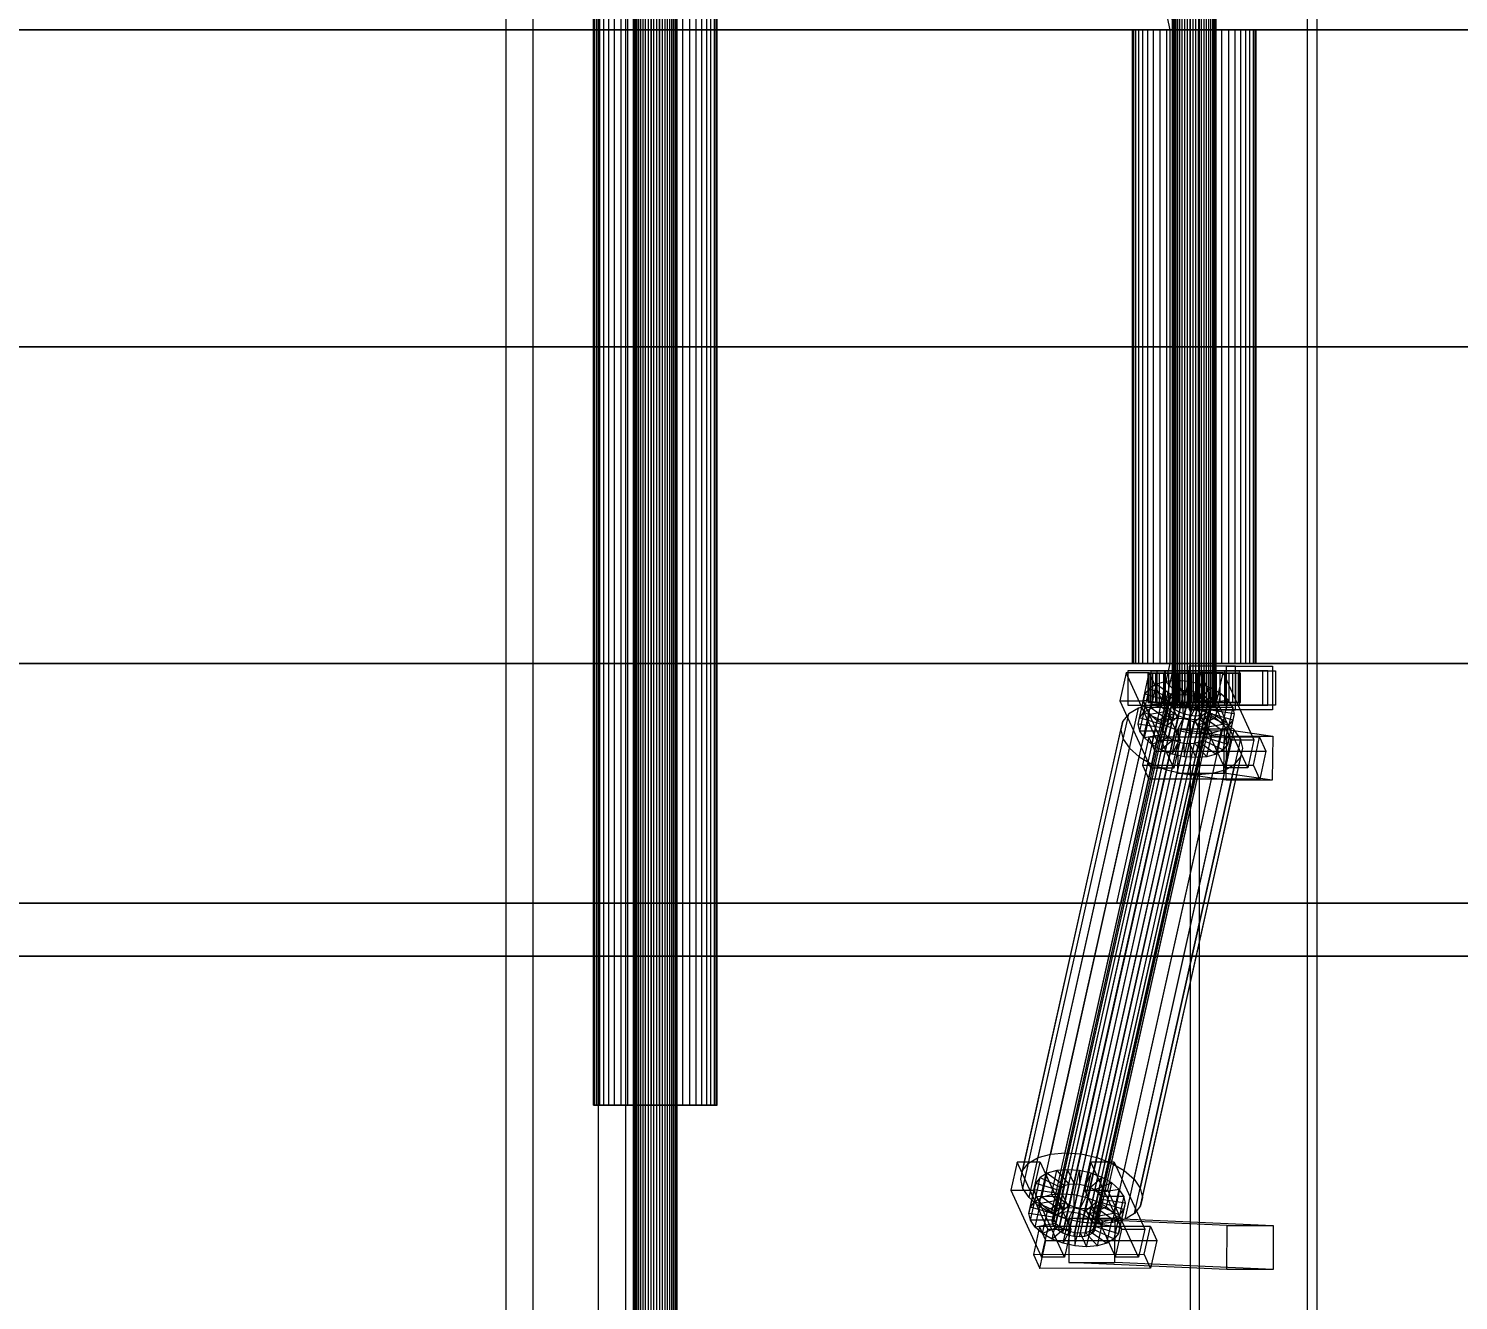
# Model space of a CAD drawing. Header units: millimetres. Extents: x -191664 to 191490, y -197311 to 10263.
# Drawn here: x 7900 to 8487, y -18391 to -17870 of the extents above; entities that cross this region are included whole.
import ezdxf

# ---------------------------------------------------------------- set-up
doc = ezdxf.new("R2010")
doc.units = ezdxf.units.MM
doc.layers.add('COTAS_INSTALACION_P', color=30, linetype='Continuous', lineweight=0)
doc.layers.add('superior_C01', color=7, linetype='Continuous', lineweight=0)
doc.dimstyles.new('PLANTA_100', dxfattribs={"dimtxt": 250, "dimasz": 150, "dimexe": 150, "dimexo": 80, "dimgap": 100, "dimtad": 1, "dimtih": 1, "dimtoh": 1, "dimdec": 1, "dimdsep": 46, "dimcen": 0.09, "dimclrd": 1, "dimclre": 1, "dimclrt": 1, "dimadec": 0, "dimazin": 0, "dimtfac": 1, "dimtdec": 4, "dimtofl": 0, "dimtmove": 0, "dimatfit": 3, "dimfxl": 1, "dimtolj": 1, "dimtzin": 0, "dimarcsym": 0})

# ---------------------------------------------------------------- blocks, each defined once
blk = doc.blocks.new('*D5')
at = {"layer": 'COTAS_INSTALACION_P', "color": 1, "lineweight": -2, "transparency": 16777216}
for p, q in [((-1000, -18080), (-1000, -25850)), ((60117.12, -18080), (60117.12, -25850)), ((-850, -25700), (59967.12, -25700))]:
    blk.add_line(p, q, dxfattribs=at)
at = {"layer": 'COTAS_INSTALACION_P', "color": 1, "transparency": 16777216}
for points in [[(-850, -25675), (-850, -25725), (-1000, -25700)], [(59967.12, -25675), (59967.12, -25725), (60117.12, -25700)]]:
    blk.add_solid(points, dxfattribs=at)
at = {"layer": 'Defpoints', "color": 0, "transparency": 16777216}
for p in [(-1000, -18000), (60117.12, -18000), (60117.12, -25700)]:
    blk.add_point(p, dxfattribs=at)

msp = doc.modelspace()

# ---------------------------------------------------------------- linework, layer by layer
at = {"layer": 'superior_C01', "color": 139, "true_color": 0x354b57}
for p, q in [((8095.96, -17550), (8095.96, -18450)), ((8107.17, -18450), (8107.17, -17550)), ((8133.86, -18450), (8133.86, -17550)), ((8145.06, -17550), (8145.06, -18450)), ((8376.56, -17575), (8376.56, -18425)), ((8380.41, -18425), (8380.41, -17575)), ((8424.69, -18425), (8424.69, -17575)), ((8428.53, -17575), (8428.53, -18425)), ((8360.56, -18133), (8351.08, -18133)), ((8351.08, -18133), (8351.08, -18147)), ((8366.45, -18133), (8351.08, -18133)), ((8360.56, -18147), (8360.56, -18133)), ((8360.56, -18133), (8375.93, -18133)), ((8408.44, -18133), (8362.97, -18133)), ((8362.97, -18133), (8362.97, -18147)), ((8366.17, -18133), (8362.97, -18133)), ((8366.17, -18147), (8366.17, -18133)), ((8366.17, -18133), (8411.64, -18133)), ((8366.45, -18147), (8366.45, -18133)), ((8366.45, -18133), (8375.93, -18133)), ((8375.93, -18133), (8375.93, -18147)), ((8395.18, -18131), (8376.23, -18131)), ((8376.23, -18131), (8376.23, -18149)), ((8391.47, -18131), (8376.23, -18131)), ((8390.87, -18133), (8381.4, -18133)), ((8381.4, -18133), (8381.4, -18147)), ((8396.77, -18133), (8381.4, -18133)), ((8390.87, -18147), (8390.87, -18133)), ((8390.87, -18133), (8406.24, -18133)), ((8391.47, -18149), (8391.47, -18131)), ((8391.47, -18131), (8410.42, -18131)), ((8395.18, -18149), (8395.18, -18131)), ((8395.18, -18131), (8410.42, -18131)), ((8396.77, -18147), (8396.77, -18133)), ((8396.77, -18133), (8406.24, -18133)), ((8406.24, -18133), (8406.24, -18147)), ((8408.44, -18147), (8408.44, -18133)), ((8408.44, -18133), (8411.64, -18133)), ((8410.42, -18131), (8410.42, -18149)), ((8411.64, -18133), (8411.64, -18147)), ((8350.35, -18133.86), (8347.79, -18145.33)), ((8359.82, -18133.85), (8350.35, -18133.86)), ((8362.97, -18161.39), (8350.35, -18133.86)), ((8357.26, -18145.32), (8359.82, -18133.85)), ((8359.82, -18133.85), (8372.44, -18161.38)), ((8380.66, -18133.82), (8378.11, -18145.29)), ((8390.14, -18133.81), (8380.66, -18133.82)), ((8393.28, -18161.35), (8380.66, -18133.82)), ((8387.58, -18145.28), (8390.14, -18133.81)), ((8390.14, -18133.81), (8402.76, -18161.34)), ((8347.79, -18145.33), (8357.26, -18145.32)), ((8347.79, -18145.33), (8360.41, -18172.86)), ((8351.08, -18147), (8360.56, -18147)), ((8351.08, -18147), (8366.45, -18147)), ((8369.88, -18172.85), (8357.26, -18145.32)), ((8375.93, -18147), (8360.56, -18147)), ((8362.97, -18147), (8408.44, -18147)), ((8362.97, -18147), (8366.17, -18147)), ((8411.64, -18147), (8366.17, -18147)), ((8375.93, -18147), (8366.45, -18147)), ((8376.23, -18149), (8395.18, -18149)), ((8391.47, -18149), (8376.23, -18149)), ((8378.11, -18145.29), (8387.58, -18145.28)), ((8378.11, -18145.29), (8390.73, -18172.82)), ((8381.4, -18147), (8390.87, -18147)), ((8381.4, -18147), (8396.77, -18147)), ((8400.2, -18172.81), (8387.58, -18145.28)), ((8406.24, -18147), (8390.87, -18147)), ((8410.42, -18149), (8391.47, -18149)), ((8410.42, -18149), (8395.18, -18149)), ((8406.24, -18147), (8396.77, -18147)), ((8411.64, -18147), (8408.44, -18147)), ((8359.6, -18160.25), (8357.04, -18171.72)), ((8405.07, -18160.19), (8359.6, -18160.25)), ((8362.23, -18165.98), (8359.6, -18160.25)), ((8360.41, -18172.86), (8362.97, -18161.39)), ((8362.97, -18161.39), (8372.44, -18161.38)), ((8372.44, -18161.38), (8369.88, -18172.85)), ((8371.72, -18156.96), (8371.45, -18174.94)), ((8390.66, -18156.96), (8371.72, -18156.96)), ((8391.6, -18159.83), (8371.72, -18156.96)), ((8390.4, -18174.94), (8390.66, -18156.96)), ((8390.66, -18156.96), (8410.55, -18159.83)), ((8390.73, -18172.82), (8393.28, -18161.35)), ((8391.33, -18177.81), (8391.6, -18159.83)), ((8391.6, -18159.83), (8410.55, -18159.83)), ((8393.28, -18161.35), (8402.76, -18161.34)), ((8402.76, -18161.34), (8400.2, -18172.81)), ((8402.52, -18171.66), (8405.07, -18160.19)), ((8405.07, -18160.19), (8407.7, -18165.93)), ((8410.55, -18159.83), (8410.28, -18177.81)), ((8359.67, -18177.45), (8362.23, -18165.98)), ((8362.23, -18165.98), (8407.7, -18165.93)), ((8407.7, -18165.93), (8405.14, -18177.39)), ((8357.04, -18171.72), (8402.52, -18171.66)), ((8357.04, -18171.72), (8359.67, -18177.45)), ((8369.88, -18172.85), (8360.41, -18172.86)), ((8400.2, -18172.81), (8390.73, -18172.82)), ((8405.14, -18177.39), (8402.52, -18171.66)), ((8405.14, -18177.39), (8359.67, -18177.45)), ((8371.45, -18174.94), (8390.4, -18174.94)), ((8391.33, -18177.81), (8371.45, -18174.94)), ((8410.28, -18177.81), (8390.4, -18174.94)), ((8410.28, -18177.81), (8391.33, -18177.81)), ((8305.58, -18334.55), (8303.02, -18346.02)), ((8315.06, -18334.54), (8305.58, -18334.55)), ((8318.2, -18362.08), (8305.58, -18334.55)), ((8312.5, -18346.01), (8315.06, -18334.54)), ((8315.06, -18334.54), (8327.68, -18362.07)), ((8335.9, -18334.51), (8333.34, -18345.98)), ((8345.37, -18334.5), (8335.9, -18334.51)), ((8348.52, -18362.04), (8335.9, -18334.51)), ((8342.81, -18345.97), (8345.37, -18334.5)), ((8345.37, -18334.5), (8357.99, -18362.03)), ((8303.02, -18346.02), (8312.5, -18346.01)), ((8303.02, -18346.02), (8315.64, -18373.55)), ((8325.12, -18373.54), (8312.5, -18346.01)), ((8333.34, -18345.98), (8342.81, -18345.97)), ((8333.34, -18345.98), (8345.96, -18373.51)), ((8355.43, -18373.5), (8342.81, -18345.97)), ((8314.83, -18360.94), (8312.28, -18372.41)), ((8360.31, -18360.88), (8314.83, -18360.94)), ((8317.46, -18366.68), (8314.83, -18360.94)), ((8326.86, -18357.65), (8326.78, -18375.64)), ((8345.81, -18357.65), (8326.86, -18357.65)), ((8391.73, -18360.51), (8326.86, -18357.65)), ((8345.72, -18375.64), (8345.81, -18357.65)), ((8345.81, -18357.65), (8410.68, -18360.51)), ((8357.75, -18372.35), (8360.31, -18360.88)), ((8360.31, -18360.88), (8362.94, -18366.62)), ((8391.65, -18378.51), (8391.73, -18360.51)), ((8391.73, -18360.51), (8410.68, -18360.51)), ((8410.68, -18360.51), (8410.6, -18378.51)), ((8314.91, -18378.14), (8317.46, -18366.68)), ((8315.64, -18373.55), (8318.2, -18362.08)), ((8317.46, -18366.68), (8362.94, -18366.62)), ((8318.2, -18362.08), (8327.68, -18362.07)), ((8327.68, -18362.07), (8325.12, -18373.54)), ((8345.96, -18373.51), (8348.52, -18362.04)), ((8348.52, -18362.04), (8357.99, -18362.03)), ((8357.99, -18362.03), (8355.43, -18373.5)), ((8362.94, -18366.62), (8360.38, -18378.09)), ((8312.28, -18372.41), (8357.75, -18372.35)), ((8312.28, -18372.41), (8314.91, -18378.14)), ((8325.12, -18373.54), (8315.64, -18373.55)), ((8355.43, -18373.5), (8345.96, -18373.51)), ((8360.38, -18378.09), (8357.75, -18372.35)), ((8360.38, -18378.09), (8314.91, -18378.14)), ((8326.78, -18375.64), (8345.72, -18375.64)), ((8391.65, -18378.51), (8326.78, -18375.64)), ((8410.6, -18378.51), (8345.72, -18375.64)), ((8410.6, -18378.51), (8391.65, -18378.51))]:
    msp.add_line(p, q, dxfattribs=at)
at = {"layer": 'superior_C01', "color": 9, "true_color": 0xbac6cb}
for p, q in [((8148.27, -18440), (8148.27, -17560)), ((8148.43, -18440), (8148.43, -17560)), ((8148.73, -18440), (8148.73, -17560)), ((8149.19, -18440), (8149.19, -17560)), ((8149.76, -18440), (8149.76, -17560)), ((8150.5, -18440), (8150.5, -17560)), ((8151.31, -18440), (8151.31, -17560)), ((8152.26, -18440), (8152.26, -17560)), ((8153.26, -18440), (8153.26, -17560)), ((8154.37, -18440), (8154.37, -17560)), ((8155.49, -18440), (8155.49, -17560)), ((8156.68, -18440), (8156.68, -17560)), ((8157.83, -18440), (8157.83, -17560)), ((8159.02, -18440), (8159.02, -17560)), ((8160.14, -18440), (8160.14, -17560)), ((8161.25, -18440), (8161.25, -17560)), ((8162.24, -18440), (8162.24, -17560)), ((8163.2, -18440), (8163.2, -17560)), ((8164.01, -18440), (8164.01, -17560)), ((8164.74, -18440), (8164.74, -17560)), ((8165.32, -18440), (8165.32, -17560)), ((8165.78, -17560), (8165.78, -18440)), ((8166.08, -18440), (8166.08, -17560)), ((8166.24, -18440), (8166.24, -17560)), ((8369.36, -18148), (8369.36, -17852)), ((8369.52, -18148), (8369.52, -17852)), ((8369.82, -18148), (8369.82, -17852)), ((8370.28, -18148), (8370.28, -17852)), ((8370.85, -18148), (8370.85, -17852)), ((8371.58, -18148), (8371.58, -17852)), ((8372.4, -18148), (8372.4, -17852)), ((8373.35, -18148), (8373.35, -17852)), ((8374.35, -18148), (8374.35, -17852)), ((8375.46, -18148), (8375.46, -17852)), ((8376.57, -18148), (8376.57, -17852)), ((8377.77, -18148), (8377.77, -17852)), ((8378.92, -18148), (8378.92, -17852)), ((8380.11, -18148), (8380.11, -17852)), ((8381.22, -18148), (8381.22, -17852)), ((8382.33, -18148), (8382.33, -17852)), ((8383.33, -18148), (8383.33, -17852)), ((8384.29, -18148), (8384.29, -17852)), ((8385.1, -18148), (8385.1, -17852)), ((8385.83, -18148), (8385.83, -17852)), ((8386.41, -18148), (8386.41, -17852)), ((8386.87, -17852), (8386.87, -18148)), ((8387.17, -18148), (8387.17, -17852)), ((8387.32, -18148), (8387.32, -17852)), ((8319.93, -18358.68), (8367.62, -18144.88)), ((8320.22, -18357.43), (8367.91, -18143.64)), ((8321.08, -18356.36), (8368.77, -18142.56)), ((8322.47, -18355.54), (8370.16, -18141.74)), ((8324.29, -18355.02), (8371.98, -18141.22)), ((8326.42, -18354.84), (8374.11, -18141.04)), ((8328.7, -18355.02), (8376.39, -18141.22)), ((8331, -18355.53), (8378.69, -18141.73)), ((8333.14, -18356.35), (8380.83, -18142.55)), ((8334.98, -18357.42), (8382.67, -18143.62)), ((8336.41, -18358.66), (8384.1, -18144.86)), ((8367.91, -18143.64), (8367.62, -18144.88)), ((8367.62, -18144.88), (8367.95, -18146.22)), ((8368.77, -18142.56), (8367.91, -18143.64)), ((8370.16, -18141.74), (8368.77, -18142.56)), ((8371.98, -18141.22), (8370.16, -18141.74)), ((8374.11, -18141.04), (8371.98, -18141.22)), ((8376.39, -18141.22), (8374.11, -18141.04)), ((8378.69, -18141.73), (8376.39, -18141.22)), ((8380.83, -18142.55), (8378.69, -18141.73)), ((8382.67, -18143.62), (8380.83, -18142.55)), ((8384.1, -18144.86), (8382.67, -18143.62)), ((8385, -18146.2), (8384.1, -18144.86)), ((8320.26, -18360.02), (8367.95, -18146.22)), ((8321.16, -18361.35), (8368.85, -18147.55)), ((8322.58, -18362.6), (8370.27, -18148.8)), ((8324.43, -18363.66), (8372.12, -18149.86)), ((8326.57, -18364.48), (8374.26, -18150.68)), ((8335.1, -18364.47), (8382.78, -18150.67)), ((8336.49, -18363.65), (8384.17, -18149.85)), ((8385, -18146.2), (8337.31, -18360)), ((8337.35, -18362.58), (8385.04, -18148.78)), ((8337.63, -18361.33), (8385.32, -18147.53)), ((8367.95, -18146.22), (8368.85, -18147.55)), ((8368.85, -18147.55), (8370.27, -18148.8)), ((8369.82, -18148), (8369.36, -18148)), ((8369.36, -18148), (8369.52, -18148)), ((8369.52, -18148), (8370.28, -18148)), ((8370.85, -18148), (8369.82, -18148)), ((8370.27, -18148.8), (8372.12, -18149.86)), ((8370.28, -18148), (8371.58, -18148)), ((8372.4, -18148), (8370.85, -18148)), ((8371.58, -18148), (8373.35, -18148)), ((8372.12, -18149.86), (8374.26, -18150.68)), ((8374.35, -18148), (8372.4, -18148)), ((8373.35, -18148), (8375.46, -18148)), ((8374.26, -18150.68), (8376.55, -18151.2)), ((8376.57, -18148), (8374.35, -18148)), ((8375.46, -18148), (8377.77, -18148)), ((8378.92, -18148), (8376.57, -18148)), ((8377.77, -18148), (8380.11, -18148)), ((8381.22, -18148), (8378.92, -18148)), ((8380.11, -18148), (8382.33, -18148)), ((8380.96, -18151.19), (8382.78, -18150.67)), ((8383.33, -18148), (8381.22, -18148)), ((8382.33, -18148), (8384.29, -18148)), ((8382.78, -18150.67), (8384.17, -18149.85)), ((8385.1, -18148), (8383.33, -18148)), ((8384.17, -18149.85), (8385.04, -18148.78)), ((8384.29, -18148), (8385.83, -18148)), ((8385.32, -18147.53), (8385, -18146.2)), ((8385.04, -18148.78), (8385.32, -18147.53)), ((8386.41, -18148), (8385.1, -18148)), ((8385.83, -18148), (8386.87, -18148)), ((8387.17, -18148), (8386.41, -18148)), ((8386.87, -18148), (8387.32, -18148)), ((8387.32, -18148), (8387.17, -18148)), ((8328.86, -18364.99), (8376.55, -18151.2)), ((8331.15, -18365.17), (8378.84, -18151.37)), ((8333.28, -18364.99), (8380.96, -18151.19)), ((8376.55, -18151.2), (8378.84, -18151.37)), ((8378.84, -18151.37), (8380.96, -18151.19)), ((8321.08, -18356.36), (8322.47, -18355.54)), ((8322.47, -18355.54), (8324.29, -18355.02)), ((8324.29, -18355.02), (8326.42, -18354.84)), ((8326.42, -18354.84), (8328.7, -18355.02)), ((8328.7, -18355.02), (8331, -18355.53)), ((8331, -18355.53), (8333.14, -18356.35)), ((8319.93, -18358.68), (8320.22, -18357.43)), ((8320.26, -18360.02), (8319.93, -18358.68)), ((8320.22, -18357.43), (8321.08, -18356.36)), ((8321.16, -18361.35), (8320.26, -18360.02)), ((8322.58, -18362.6), (8321.16, -18361.35)), ((8333.14, -18356.35), (8334.98, -18357.42)), ((8334.98, -18357.42), (8336.41, -18358.66)), ((8336.41, -18358.66), (8337.31, -18360)), ((8337.31, -18360), (8337.63, -18361.33)), ((8337.63, -18361.33), (8337.35, -18362.58)), ((8324.43, -18363.66), (8322.58, -18362.6)), ((8326.57, -18364.48), (8324.43, -18363.66)), ((8328.86, -18364.99), (8326.57, -18364.48)), ((8331.15, -18365.17), (8328.86, -18364.99)), ((8333.28, -18364.99), (8331.15, -18365.17)), ((8335.1, -18364.47), (8333.28, -18364.99)), ((8336.49, -18363.65), (8335.1, -18364.47)), ((8337.35, -18362.58), (8336.49, -18363.65))]:
    msp.add_line(p, q, dxfattribs=at)
at = {"layer": 'superior_C01', "color": 252, "true_color": 0x83939a}
for p, q in [((8131.91, -18311.15), (8131.91, -17688.85)), ((8132.35, -18311.15), (8132.35, -17688.85)), ((8133.19, -18311.15), (8133.19, -17688.85)), ((8134.49, -18311.15), (8134.49, -17688.85)), ((8136.12, -18311.15), (8136.12, -17688.85)), ((8138.18, -18311.15), (8138.18, -17688.85)), ((8140.48, -18311.15), (8140.48, -17688.85)), ((8143.17, -18311.15), (8143.17, -17688.85)), ((8145.99, -18311.15), (8145.99, -17688.85)), ((8149.12, -18311.15), (8149.12, -17688.85)), ((8152.27, -18311.15), (8152.27, -17688.85)), ((8155.63, -18311.15), (8155.63, -17688.85)), ((8158.88, -18311.15), (8158.88, -17688.85)), ((8162.24, -18311.15), (8162.24, -17688.85)), ((8165.39, -18311.15), (8165.39, -17688.85)), ((8168.52, -18311.15), (8168.52, -17688.85)), ((8171.34, -18311.15), (8171.34, -17688.85)), ((8174.03, -18311.15), (8174.03, -17688.85)), ((8176.33, -18311.15), (8176.33, -17688.85)), ((8178.39, -18311.15), (8178.39, -17688.85)), ((8180.02, -18311.15), (8180.02, -17688.85)), ((8181.32, -17688.85), (8181.32, -18311.15)), ((8182.16, -18311.15), (8182.16, -17688.85)), ((8182.6, -18311.15), (8182.6, -17688.85)), ((8353.44, -17870), (8352.99, -17870)), ((8352.99, -17870), (8354.28, -17870)), ((8352.99, -18130), (8352.99, -17870)), ((8355.58, -17870), (8353.44, -17870)), ((8353.44, -18130), (8353.44, -17870)), ((8354.28, -17870), (8357.2, -17870)), ((8354.28, -18130), (8354.28, -17870)), ((8359.27, -17870), (8355.58, -17870)), ((8355.58, -18130), (8355.58, -17870)), ((8357.2, -17870), (8361.57, -17870)), ((8357.2, -18130), (8357.2, -17870)), ((8364.26, -17870), (8359.27, -17870)), ((8359.27, -18130), (8359.27, -17870)), ((8361.57, -17870), (8367.08, -17870)), ((8361.57, -18130), (8361.57, -17870)), ((8370.21, -17870), (8364.26, -17870)), ((8364.26, -18130), (8364.26, -17870)), ((8367.08, -17870), (8373.35, -17870)), ((8367.08, -18130), (8367.08, -17870)), ((8376.71, -17870), (8370.21, -17870)), ((8370.21, -18130), (8370.21, -17870)), ((8373.35, -17870), (8379.97, -17870)), ((8373.35, -18130), (8373.35, -17870)), ((8383.33, -17870), (8376.71, -17870)), ((8376.71, -18130), (8376.71, -17870)), ((8379.97, -17870), (8386.47, -17870)), ((8379.97, -18130), (8379.97, -17870)), ((8389.61, -17870), (8383.33, -17870)), ((8383.33, -18130), (8383.33, -17870)), ((8386.47, -17870), (8392.43, -17870)), ((8386.47, -18130), (8386.47, -17870)), ((8395.11, -17870), (8389.61, -17870)), ((8389.61, -18130), (8389.61, -17870)), ((8392.43, -17870), (8397.42, -17870)), ((8392.43, -18130), (8392.43, -17870)), ((8399.48, -17870), (8395.11, -17870)), ((8395.11, -18130), (8395.11, -17870)), ((8397.42, -17870), (8401.11, -17870)), ((8397.42, -18130), (8397.42, -17870)), ((8402.4, -17870), (8399.48, -17870)), ((8399.48, -18130), (8399.48, -17870)), ((8401.11, -17870), (8403.25, -17870)), ((8401.11, -18130), (8401.11, -17870)), ((8403.69, -17870), (8402.4, -17870)), ((8402.4, -17870), (8402.4, -18130)), ((8403.25, -17870), (8403.69, -17870)), ((8403.25, -18130), (8403.25, -17870)), ((8403.69, -18130), (8403.69, -17870)), ((8354.28, -18130), (8352.99, -18130)), ((8352.99, -18130), (8353.44, -18130)), ((8353.44, -18130), (8355.58, -18130)), ((8357.2, -18130), (8354.28, -18130)), ((8355.58, -18130), (8359.27, -18130)), ((8361.57, -18130), (8357.2, -18130)), ((8359.27, -18130), (8364.26, -18130)), ((8367.08, -18130), (8361.57, -18130)), ((8364.26, -18130), (8370.21, -18130)), ((8373.35, -18130), (8367.08, -18130)), ((8370.21, -18130), (8376.71, -18130)), ((8379.97, -18130), (8373.35, -18130)), ((8376.71, -18130), (8383.33, -18130)), ((8386.47, -18130), (8379.97, -18130)), ((8383.33, -18130), (8389.61, -18130)), ((8392.43, -18130), (8386.47, -18130)), ((8389.61, -18130), (8395.11, -18130)), ((8397.42, -18130), (8392.43, -18130)), ((8395.11, -18130), (8399.48, -18130)), ((8401.11, -18130), (8397.42, -18130)), ((8399.48, -18130), (8402.4, -18130)), ((8403.25, -18130), (8401.11, -18130)), ((8402.4, -18130), (8403.69, -18130)), ((8403.69, -18130), (8403.25, -18130)), ((8310.33, -18334.98), (8351.45, -18150.67)), ((8314.26, -18332.66), (8355.37, -18148.35)), ((8319.39, -18331.2), (8360.5, -18146.89)), ((8325.39, -18330.69), (8366.51, -18146.38)), ((8331.85, -18331.18), (8372.96, -18146.87)), ((8338.32, -18332.63), (8379.43, -18148.32)), ((8344.36, -18334.94), (8385.48, -18150.63)), ((8351.45, -18150.67), (8349.01, -18153.69)), ((8355.37, -18148.35), (8351.45, -18150.67)), ((8360.5, -18146.89), (8355.37, -18148.35)), ((8366.51, -18146.38), (8360.5, -18146.89)), ((8372.96, -18146.87), (8366.51, -18146.38)), ((8379.43, -18148.32), (8372.96, -18146.87)), ((8385.48, -18150.63), (8379.43, -18148.32)), ((8390.68, -18153.64), (8385.48, -18150.63)), ((8307.89, -18338), (8349.01, -18153.69)), ((8349.01, -18153.69), (8348.21, -18157.21)), ((8349.57, -18337.95), (8390.68, -18153.64)), ((8394.7, -18157.15), (8390.68, -18153.64)), ((8307.1, -18341.52), (8348.21, -18157.21)), ((8308.01, -18345.29), (8349.12, -18160.98)), ((8348.21, -18157.21), (8349.12, -18160.98)), ((8349.12, -18160.98), (8351.67, -18164.75)), ((8353.59, -18341.46), (8394.7, -18157.15)), ((8397.25, -18160.92), (8356.13, -18345.23)), ((8397.25, -18160.92), (8394.7, -18157.15)), ((8398.15, -18164.69), (8397.25, -18160.92)), ((8310.56, -18349.06), (8351.67, -18164.75)), ((8314.57, -18352.57), (8355.68, -18168.26)), ((8351.67, -18164.75), (8355.68, -18168.26)), ((8355.68, -18168.26), (8360.89, -18171.28)), ((8356.25, -18352.52), (8397.36, -18168.21)), ((8357.04, -18349), (8398.15, -18164.69)), ((8394.92, -18171.23), (8397.36, -18168.21)), ((8397.36, -18168.21), (8398.15, -18164.69)), ((8319.78, -18355.58), (8360.89, -18171.28)), ((8325.82, -18357.89), (8366.94, -18173.58)), ((8349.89, -18357.86), (8391, -18173.55)), ((8353.81, -18355.54), (8394.92, -18171.23)), ((8360.89, -18171.28), (8366.94, -18173.58)), ((8366.94, -18173.58), (8373.41, -18175.03)), ((8385.86, -18175.02), (8391, -18173.55)), ((8391, -18173.55), (8394.92, -18171.23)), ((8332.29, -18359.34), (8373.41, -18175.03)), ((8338.75, -18359.83), (8379.86, -18175.52)), ((8344.75, -18359.33), (8385.86, -18175.02)), ((8373.41, -18175.03), (8379.86, -18175.52)), ((8379.86, -18175.52), (8385.86, -18175.02)), ((8133.19, -18311.15), (8131.91, -18311.15)), ((8131.91, -18311.15), (8132.35, -18311.15)), ((8132.35, -18311.15), (8134.49, -18311.15)), ((8136.12, -18311.15), (8133.19, -18311.15)), ((8134.49, -18311.15), (8138.18, -18311.15)), ((8140.48, -18311.15), (8136.12, -18311.15)), ((8138.18, -18311.15), (8143.17, -18311.15)), ((8145.99, -18311.15), (8140.48, -18311.15)), ((8143.17, -18311.15), (8149.12, -18311.15)), ((8152.27, -18311.15), (8145.99, -18311.15)), ((8149.12, -18311.15), (8155.63, -18311.15)), ((8158.88, -18311.15), (8152.27, -18311.15)), ((8155.63, -18311.15), (8162.24, -18311.15)), ((8165.39, -18311.15), (8158.88, -18311.15)), ((8162.24, -18311.15), (8168.52, -18311.15)), ((8171.34, -18311.15), (8165.39, -18311.15)), ((8168.52, -18311.15), (8174.03, -18311.15)), ((8176.33, -18311.15), (8171.34, -18311.15)), ((8174.03, -18311.15), (8178.39, -18311.15)), ((8180.02, -18311.15), (8176.33, -18311.15)), ((8178.39, -18311.15), (8181.32, -18311.15)), ((8182.16, -18311.15), (8180.02, -18311.15)), ((8181.32, -18311.15), (8182.6, -18311.15)), ((8182.6, -18311.15), (8182.16, -18311.15)), ((8314.26, -18332.66), (8319.39, -18331.2)), ((8319.39, -18331.2), (8325.39, -18330.69)), ((8325.39, -18330.69), (8331.85, -18331.18)), ((8331.85, -18331.18), (8338.32, -18332.63)), ((8307.1, -18341.52), (8307.89, -18338)), ((8307.89, -18338), (8310.33, -18334.98)), ((8310.33, -18334.98), (8314.26, -18332.66)), ((8338.32, -18332.63), (8344.36, -18334.94)), ((8344.36, -18334.94), (8349.57, -18337.95)), ((8349.57, -18337.95), (8353.59, -18341.46)), ((8308.01, -18345.29), (8307.1, -18341.52)), ((8353.59, -18341.46), (8356.13, -18345.23)), ((8310.56, -18349.06), (8308.01, -18345.29)), ((8314.57, -18352.57), (8310.56, -18349.06)), ((8356.13, -18345.23), (8357.04, -18349)), ((8357.04, -18349), (8356.25, -18352.52)), ((8319.78, -18355.58), (8314.57, -18352.57)), ((8325.82, -18357.89), (8319.78, -18355.58)), ((8353.81, -18355.54), (8349.89, -18357.86)), ((8356.25, -18352.52), (8353.81, -18355.54)), ((8332.29, -18359.34), (8325.82, -18357.89)), ((8338.75, -18359.83), (8332.29, -18359.34)), ((8344.75, -18359.33), (8338.75, -18359.83)), ((8349.89, -18357.86), (8344.75, -18359.33))]:
    msp.add_line(p, q, dxfattribs=at)
at = {"layer": 'superior_C01', "color": 139, "true_color": 0x345e4e}
for p, q in [((8346.37, -17771.7), (8368.3, -17870)), ((8370.21, -17870), (8348.28, -17771.7)), ((7439.35, -17870), (8368.3, -17870)), ((8370.21, -17870), (7441.26, -17870)), ((8368.3, -17870), (8368.3, -18000)), ((8368.3, -17870), (8937.04, -17870)), ((8370.21, -18000), (8370.21, -17870)), ((8938.95, -17870), (8370.21, -17870)), ((7439.35, -18000), (8368.3, -18000)), ((8370.21, -18000), (7441.26, -18000)), ((8368.3, -18000), (8368.3, -18130)), ((8368.3, -18000), (8937.04, -18000)), ((8370.21, -18130), (8370.21, -18000)), ((8938.95, -18000), (8370.21, -18000)), ((7439.35, -18130), (8368.3, -18130)), ((8370.21, -18130), (7441.26, -18130)), ((8368.3, -18130), (8346.37, -18228.3)), ((8348.28, -18228.3), (8370.21, -18130)), ((8368.3, -18130), (8937.04, -18130)), ((8938.95, -18130), (8370.21, -18130)), ((8346.37, -18228.3), (7417.43, -18228.3)), ((7419.34, -18228.3), (8348.28, -18228.3)), ((8346.37, -18228.3), (8348.28, -18228.3)), ((8915.12, -18228.3), (8346.37, -18228.3)), ((8348.28, -18228.3), (8917.03, -18228.3))]:
    msp.add_line(p, q, dxfattribs=at)
at = {"layer": 'superior_C01', "color": 155, "true_color": 0x617580}
for p, q in [((8359.71, -18134), (8359.38, -18134)), ((8359.38, -18134), (8369.36, -18134)), ((8359.38, -18146), (8359.38, -18134)), ((8359.38, -18134), (8360.34, -18134)), ((8361.31, -18134), (8359.71, -18134)), ((8359.71, -18134), (8369.52, -18134)), ((8359.71, -18146), (8359.71, -18134)), ((8362.78, -18138.42), (8359.85, -18140.16)), ((8360.34, -18134), (8369.82, -18134)), ((8360.34, -18146), (8360.34, -18134)), ((8360.34, -18134), (8362.53, -18134)), ((8360.59, -18148.25), (8362.78, -18138.42)), ((8364.07, -18134), (8361.31, -18134)), ((8361.31, -18134), (8370.28, -18134)), ((8361.31, -18146), (8361.31, -18134)), ((8362.53, -18134), (8370.85, -18134)), ((8362.53, -18146), (8362.53, -18134)), ((8362.53, -18134), (8365.8, -18134)), ((8366.62, -18137.32), (8362.78, -18138.42)), ((8362.78, -18138.42), (8369.79, -18143.38)), ((8367.81, -18134), (8364.07, -18134)), ((8364.07, -18134), (8371.58, -18134)), ((8364.07, -18146), (8364.07, -18134)), ((8364.43, -18147.15), (8366.62, -18137.32)), ((8365.8, -18134), (8372.4, -18134)), ((8365.8, -18146), (8365.8, -18134)), ((8365.8, -18134), (8369.92, -18134)), ((8371.11, -18136.95), (8366.62, -18137.32)), ((8366.62, -18137.32), (8371.61, -18142.86)), ((8372.26, -18134), (8367.81, -18134)), ((8367.81, -18134), (8373.35, -18134)), ((8367.81, -18146), (8367.81, -18134)), ((8368.92, -18146.78), (8371.11, -18136.95)), ((8369.36, -18134), (8369.52, -18134)), ((8369.36, -18134), (8369.36, -18146)), ((8369.82, -18134), (8369.36, -18134)), ((8369.52, -18134), (8370.28, -18134)), ((8369.52, -18134), (8369.52, -18146)), ((8369.82, -18134), (8369.82, -18146)), ((8370.85, -18134), (8369.82, -18134)), ((8369.92, -18134), (8374.35, -18134)), ((8369.92, -18146), (8369.92, -18134)), ((8369.92, -18134), (8374.61, -18134)), ((8370.28, -18134), (8371.58, -18134)), ((8370.28, -18134), (8370.28, -18146)), ((8370.85, -18134), (8370.85, -18146)), ((8372.4, -18134), (8370.85, -18134)), ((8375.94, -18137.31), (8371.11, -18136.95)), ((8371.11, -18136.95), (8373.74, -18142.68)), ((8371.58, -18134), (8373.35, -18134)), ((8371.58, -18134), (8371.58, -18146)), ((8377.12, -18134), (8372.26, -18134)), ((8372.26, -18134), (8375.46, -18134)), ((8372.26, -18146), (8372.26, -18134)), ((8372.4, -18134), (8372.4, -18146)), ((8374.35, -18134), (8372.4, -18134)), ((8373.35, -18134), (8375.46, -18134)), ((8373.35, -18134), (8373.35, -18146)), ((8373.75, -18147.14), (8375.94, -18137.31)), ((8374.35, -18134), (8374.35, -18146)), ((8376.57, -18134), (8374.35, -18134)), ((8374.61, -18134), (8376.57, -18134)), ((8374.61, -18146), (8374.61, -18134)), ((8374.61, -18134), (8379.56, -18134)), ((8375.46, -18134), (8377.77, -18134)), ((8375.46, -18134), (8375.46, -18146)), ((8380.78, -18138.4), (8375.94, -18137.31)), ((8375.94, -18137.31), (8376.03, -18142.86)), ((8376.57, -18134), (8376.57, -18146)), ((8378.92, -18134), (8376.57, -18134)), ((8382.07, -18134), (8377.12, -18134)), ((8377.12, -18134), (8377.77, -18134)), ((8377.12, -18146), (8377.12, -18134)), ((8377.77, -18134), (8380.11, -18134)), ((8377.77, -18134), (8377.77, -18146)), ((8380.78, -18138.4), (8378.32, -18143.37)), ((8378.59, -18148.23), (8380.78, -18138.4)), ((8379.56, -18134), (8378.92, -18134)), ((8378.92, -18134), (8378.92, -18146)), ((8381.22, -18134), (8378.92, -18134)), ((8379.56, -18146), (8379.56, -18134)), ((8379.56, -18134), (8384.43, -18134)), ((8382.07, -18134), (8380.11, -18134)), ((8380.11, -18134), (8382.33, -18134)), ((8380.11, -18134), (8380.11, -18146)), ((8385.3, -18140.12), (8380.78, -18138.4)), ((8384.43, -18134), (8381.22, -18134)), ((8381.22, -18134), (8381.22, -18146)), ((8383.33, -18134), (8381.22, -18134)), ((8386.77, -18134), (8382.07, -18134)), ((8382.07, -18146), (8382.07, -18134)), ((8386.77, -18134), (8382.33, -18134)), ((8382.33, -18134), (8384.29, -18134)), ((8382.33, -18134), (8382.33, -18146)), ((8388.88, -18134), (8383.33, -18134)), ((8383.33, -18134), (8383.33, -18146)), ((8385.1, -18134), (8383.33, -18134)), ((8390.89, -18134), (8384.29, -18134)), ((8384.29, -18134), (8385.83, -18134)), ((8384.29, -18134), (8384.29, -18146)), ((8384.43, -18146), (8384.43, -18134)), ((8384.43, -18134), (8388.88, -18134)), ((8392.61, -18134), (8385.1, -18134)), ((8385.1, -18134), (8385.1, -18146)), ((8386.41, -18134), (8385.1, -18134)), ((8394.15, -18134), (8385.83, -18134)), ((8385.83, -18134), (8386.87, -18134)), ((8385.83, -18134), (8385.83, -18146)), ((8395.37, -18134), (8386.41, -18134)), ((8386.41, -18134), (8386.41, -18146)), ((8387.17, -18134), (8386.41, -18134)), ((8390.89, -18134), (8386.77, -18134)), ((8386.77, -18146), (8386.77, -18134)), ((8386.87, -18134), (8396.34, -18134)), ((8386.87, -18146), (8386.87, -18134)), ((8386.87, -18134), (8387.32, -18134)), ((8396.97, -18134), (8387.17, -18134)), ((8387.17, -18134), (8387.17, -18146)), ((8387.32, -18134), (8387.17, -18134)), ((8397.3, -18134), (8387.32, -18134)), ((8387.32, -18134), (8387.32, -18146)), ((8388.88, -18146), (8388.88, -18134)), ((8388.88, -18134), (8392.61, -18134)), ((8394.15, -18134), (8390.89, -18134)), ((8390.89, -18146), (8390.89, -18134)), ((8392.61, -18146), (8392.61, -18134)), ((8392.61, -18134), (8395.37, -18134)), ((8396.34, -18134), (8394.15, -18134)), ((8394.15, -18146), (8394.15, -18134)), ((8395.37, -18146), (8395.37, -18134)), ((8395.37, -18134), (8396.97, -18134)), ((8396.34, -18134), (8396.34, -18146)), ((8397.3, -18134), (8396.34, -18134)), ((8396.97, -18146), (8396.97, -18134)), ((8396.97, -18134), (8397.3, -18134)), ((8397.3, -18146), (8397.3, -18134)), ((8355.83, -18152.25), (8358.02, -18142.42)), ((8358.02, -18142.42), (8357.43, -18145.05)), ((8357.65, -18149.99), (8359.85, -18140.16)), ((8359.85, -18140.16), (8358.02, -18142.42)), ((8358.02, -18142.42), (8367.54, -18145.27)), ((8359.85, -18140.16), (8368.4, -18144.2)), ((8368.4, -18144.2), (8366.21, -18154.03)), ((8367.54, -18145.27), (8368.4, -18144.2)), ((8369.79, -18143.38), (8367.6, -18153.21)), ((8368.4, -18144.2), (8369.79, -18143.38)), ((8371.61, -18142.86), (8369.42, -18152.69)), ((8369.79, -18143.38), (8371.61, -18142.86)), ((8373.74, -18142.68), (8371.55, -18152.51)), ((8371.61, -18142.86), (8373.74, -18142.68)), ((8373.74, -18142.68), (8376.03, -18142.86)), ((8376.03, -18142.86), (8373.84, -18152.69)), ((8376.03, -18142.86), (8378.32, -18143.37)), ((8378.32, -18143.37), (8376.13, -18153.2)), ((8380.46, -18144.19), (8378.27, -18154.02)), ((8378.32, -18143.37), (8380.46, -18144.19)), ((8385.3, -18140.12), (8380.46, -18144.19)), ((8380.46, -18144.19), (8382.31, -18145.26)), ((8389.2, -18142.38), (8382.31, -18145.26)), ((8383.11, -18149.95), (8385.3, -18140.12)), ((8389.2, -18142.38), (8385.3, -18140.12)), ((8387, -18152.21), (8389.2, -18142.38)), ((8392.2, -18145), (8389.2, -18142.38)), ((8355.23, -18154.88), (8357.43, -18145.05)), ((8355.83, -18152.25), (8357.65, -18149.99)), ((8355.91, -18157.7), (8358.11, -18147.87)), ((8357.43, -18145.05), (8367.26, -18146.52)), ((8357.43, -18145.05), (8358.11, -18147.87)), ((8357.65, -18149.99), (8360.59, -18148.25)), ((8366.21, -18154.03), (8357.65, -18149.99)), ((8357.82, -18160.52), (8360.01, -18150.69)), ((8358.11, -18147.87), (8367.58, -18147.86)), ((8358.11, -18147.87), (8360.01, -18150.69)), ((8369.36, -18146), (8359.38, -18146)), ((8359.38, -18146), (8359.71, -18146)), ((8360.34, -18146), (8359.38, -18146)), ((8369.52, -18146), (8359.71, -18146)), ((8359.71, -18146), (8361.31, -18146)), ((8360.01, -18150.69), (8368.48, -18149.19)), ((8360.01, -18150.69), (8363.02, -18153.31)), ((8369.82, -18146), (8360.34, -18146)), ((8362.53, -18146), (8360.34, -18146)), ((8360.59, -18148.25), (8364.43, -18147.15)), ((8367.6, -18153.21), (8360.59, -18148.25)), ((8370.28, -18146), (8361.31, -18146)), ((8361.31, -18146), (8364.07, -18146)), ((8370.85, -18146), (8362.53, -18146)), ((8365.8, -18146), (8362.53, -18146)), ((8363.02, -18153.31), (8369.91, -18150.44)), ((8371.58, -18146), (8364.07, -18146)), ((8364.07, -18146), (8367.81, -18146)), ((8364.43, -18147.15), (8368.92, -18146.78)), ((8369.42, -18152.69), (8364.43, -18147.15)), ((8367.26, -18146.52), (8365.07, -18156.35)), ((8367.54, -18145.27), (8365.35, -18155.1)), ((8367.58, -18147.86), (8365.39, -18157.69)), ((8372.4, -18146), (8365.8, -18146)), ((8369.92, -18146), (8365.8, -18146)), ((8368.48, -18149.19), (8366.29, -18159.02)), ((8367.26, -18146.52), (8367.54, -18145.27)), ((8367.58, -18147.86), (8367.26, -18146.52)), ((8368.48, -18149.19), (8367.58, -18147.86)), ((8369.91, -18150.44), (8367.71, -18160.27)), ((8373.35, -18146), (8367.81, -18146)), ((8367.81, -18146), (8372.26, -18146)), ((8369.91, -18150.44), (8368.48, -18149.19)), ((8371.55, -18152.51), (8368.92, -18146.78)), ((8368.92, -18146.78), (8373.75, -18147.14)), ((8369.52, -18146), (8369.36, -18146)), ((8369.36, -18146), (8369.82, -18146)), ((8370.28, -18146), (8369.52, -18146)), ((8369.82, -18146), (8370.85, -18146)), ((8371.75, -18151.5), (8369.91, -18150.44)), ((8374.35, -18146), (8369.92, -18146)), ((8374.61, -18146), (8369.92, -18146)), ((8371.58, -18146), (8370.28, -18146)), ((8370.85, -18146), (8372.4, -18146)), ((8373.35, -18146), (8371.58, -18146)), ((8375.46, -18146), (8372.26, -18146)), ((8372.26, -18146), (8377.12, -18146)), ((8372.4, -18146), (8374.35, -18146)), ((8375.46, -18146), (8373.35, -18146)), ((8373.84, -18152.69), (8373.75, -18147.14)), ((8373.75, -18147.14), (8378.59, -18148.23)), ((8374.35, -18146), (8376.57, -18146)), ((8376.57, -18146), (8374.61, -18146)), ((8379.56, -18146), (8374.61, -18146)), ((8377.77, -18146), (8375.46, -18146)), ((8376.13, -18153.2), (8378.59, -18148.23)), ((8376.57, -18146), (8378.92, -18146)), ((8377.77, -18146), (8377.12, -18146)), ((8377.12, -18146), (8382.07, -18146)), ((8380.11, -18146), (8377.77, -18146)), ((8378.27, -18154.02), (8383.11, -18149.95)), ((8378.59, -18148.23), (8383.11, -18149.95)), ((8378.92, -18146), (8379.56, -18146)), ((8378.92, -18146), (8381.22, -18146)), ((8384.43, -18146), (8379.56, -18146)), ((8382.31, -18145.26), (8380.11, -18155.08)), ((8382.33, -18146), (8380.11, -18146)), ((8380.11, -18146), (8382.07, -18146)), ((8381.22, -18146), (8384.43, -18146)), ((8381.22, -18146), (8383.33, -18146)), ((8383.73, -18146.5), (8381.54, -18156.33)), ((8382.07, -18146), (8386.77, -18146)), ((8382.31, -18145.26), (8383.73, -18146.5)), ((8384.29, -18146), (8382.33, -18146)), ((8382.33, -18146), (8386.77, -18146)), ((8382.44, -18157.66), (8384.63, -18147.83)), ((8384.67, -18150.42), (8382.48, -18160.25)), ((8384.95, -18149.17), (8382.76, -18159)), ((8383.11, -18149.95), (8387, -18152.21)), ((8383.33, -18146), (8388.88, -18146)), ((8383.33, -18146), (8385.1, -18146)), ((8392.2, -18145), (8383.73, -18146.5)), ((8383.73, -18146.5), (8384.63, -18147.83)), ((8384.67, -18150.42), (8383.81, -18151.49)), ((8385.83, -18146), (8384.29, -18146)), ((8384.29, -18146), (8390.89, -18146)), ((8388.88, -18146), (8384.43, -18146)), ((8384.63, -18147.83), (8394.11, -18147.82)), ((8384.63, -18147.83), (8384.95, -18149.17)), ((8384.95, -18149.17), (8384.67, -18150.42)), ((8394.19, -18153.27), (8384.67, -18150.42)), ((8394.79, -18150.64), (8384.95, -18149.17)), ((8385.1, -18146), (8392.61, -18146)), ((8385.1, -18146), (8386.41, -18146)), ((8386.87, -18146), (8385.83, -18146)), ((8385.83, -18146), (8394.15, -18146)), ((8386.41, -18146), (8395.37, -18146)), ((8386.41, -18146), (8387.17, -18146)), ((8386.77, -18146), (8390.89, -18146)), ((8396.34, -18146), (8386.87, -18146)), ((8387.32, -18146), (8386.87, -18146)), ((8387.17, -18146), (8396.97, -18146)), ((8387.17, -18146), (8387.32, -18146)), ((8387.32, -18146), (8397.3, -18146)), ((8392.61, -18146), (8388.88, -18146)), ((8390.01, -18154.83), (8392.2, -18145)), ((8390.89, -18146), (8394.15, -18146)), ((8394.11, -18147.82), (8391.91, -18157.65)), ((8394.11, -18147.82), (8392.2, -18145)), ((8392.59, -18160.47), (8394.79, -18150.64)), ((8395.37, -18146), (8392.61, -18146)), ((8394.79, -18150.64), (8394.11, -18147.82)), ((8394.15, -18146), (8396.34, -18146)), ((8394.19, -18153.27), (8394.79, -18150.64)), ((8396.97, -18146), (8395.37, -18146)), ((8396.34, -18146), (8397.3, -18146)), ((8397.3, -18146), (8396.97, -18146)), ((8355.23, -18154.88), (8355.83, -18152.25)), ((8365.07, -18156.35), (8355.23, -18154.88)), ((8355.91, -18157.7), (8355.23, -18154.88)), ((8365.35, -18155.1), (8355.83, -18152.25)), ((8360.82, -18163.14), (8363.02, -18153.31)), ((8363.02, -18153.31), (8366.91, -18155.57)), ((8364.72, -18165.4), (8366.91, -18155.57)), ((8365.35, -18155.1), (8365.07, -18156.35)), ((8365.07, -18156.35), (8365.39, -18157.69)), ((8366.21, -18154.03), (8365.35, -18155.1)), ((8367.6, -18153.21), (8366.21, -18154.03)), ((8366.91, -18155.57), (8371.75, -18151.5)), ((8366.91, -18155.57), (8371.43, -18157.29)), ((8369.42, -18152.69), (8367.6, -18153.21)), ((8371.55, -18152.51), (8369.42, -18152.69)), ((8371.75, -18151.5), (8369.56, -18161.33)), ((8371.43, -18157.29), (8373.89, -18152.32)), ((8373.84, -18152.69), (8371.55, -18152.51)), ((8373.89, -18152.32), (8371.7, -18162.15)), ((8373.89, -18152.32), (8371.75, -18151.5)), ((8376.13, -18153.2), (8373.84, -18152.69)), ((8376.19, -18152.83), (8373.89, -18152.32)), ((8376.19, -18152.83), (8373.99, -18162.66)), ((8378.27, -18154.02), (8376.13, -18153.2)), ((8376.27, -18158.38), (8376.19, -18152.83)), ((8378.47, -18153.01), (8376.19, -18152.83)), ((8378.47, -18153.01), (8376.28, -18162.84)), ((8380.11, -18155.08), (8378.27, -18154.02)), ((8380.6, -18152.83), (8378.41, -18162.66)), ((8380.6, -18152.83), (8378.47, -18153.01)), ((8381.1, -18158.74), (8378.47, -18153.01)), ((8380.11, -18155.08), (8387, -18152.21)), ((8381.54, -18156.33), (8380.11, -18155.08)), ((8382.42, -18152.31), (8380.23, -18162.14)), ((8382.42, -18152.31), (8380.6, -18152.83)), ((8385.59, -18158.37), (8380.6, -18152.83)), ((8381.54, -18156.33), (8390.01, -18154.83)), ((8382.44, -18157.66), (8381.54, -18156.33)), ((8383.81, -18151.49), (8381.62, -18161.32)), ((8383.81, -18151.49), (8382.42, -18152.31)), ((8389.43, -18157.27), (8382.42, -18152.31)), ((8392.37, -18155.54), (8383.81, -18151.49)), ((8387, -18152.21), (8390.01, -18154.83)), ((8389.43, -18157.27), (8392.37, -18155.54)), ((8390.01, -18154.83), (8391.91, -18157.65)), ((8390.17, -18165.37), (8392.37, -18155.54)), ((8392, -18163.1), (8394.19, -18153.27)), ((8392.37, -18155.54), (8394.19, -18153.27)), ((8365.39, -18157.69), (8355.91, -18157.7)), ((8357.82, -18160.52), (8355.91, -18157.7)), ((8366.29, -18159.02), (8357.82, -18160.52)), ((8360.82, -18163.14), (8357.82, -18160.52)), ((8367.71, -18160.27), (8360.82, -18163.14)), ((8369.56, -18161.33), (8364.72, -18165.4)), ((8365.39, -18157.69), (8366.29, -18159.02)), ((8366.29, -18159.02), (8367.71, -18160.27)), ((8367.71, -18160.27), (8369.56, -18161.33)), ((8369.24, -18167.12), (8371.43, -18157.29)), ((8371.7, -18162.15), (8369.24, -18167.12)), ((8369.56, -18161.33), (8371.7, -18162.15)), ((8371.43, -18157.29), (8376.27, -18158.38)), ((8371.7, -18162.15), (8373.99, -18162.66)), ((8374.08, -18168.21), (8376.27, -18158.38)), ((8376.27, -18158.38), (8381.1, -18158.74)), ((8378.41, -18162.66), (8380.23, -18162.14)), ((8378.91, -18168.57), (8381.1, -18158.74)), ((8380.23, -18162.14), (8381.62, -18161.32)), ((8380.23, -18162.14), (8387.24, -18167.1)), ((8381.1, -18158.74), (8385.59, -18158.37)), ((8381.62, -18161.32), (8382.48, -18160.25)), ((8381.62, -18161.32), (8390.17, -18165.37)), ((8391.91, -18157.65), (8382.44, -18157.66)), ((8382.76, -18159), (8382.44, -18157.66)), ((8382.48, -18160.25), (8382.76, -18159)), ((8382.48, -18160.25), (8392, -18163.1)), ((8382.76, -18159), (8392.59, -18160.47)), ((8383.4, -18168.2), (8385.59, -18158.37)), ((8385.59, -18158.37), (8389.43, -18157.27)), ((8387.24, -18167.1), (8389.43, -18157.27)), ((8391.91, -18157.65), (8392.59, -18160.47)), ((8392.59, -18160.47), (8392, -18163.1)), ((8364.72, -18165.4), (8360.82, -18163.14)), ((8369.24, -18167.12), (8364.72, -18165.4)), ((8374.08, -18168.21), (8369.24, -18167.12)), ((8373.99, -18162.66), (8374.08, -18168.21)), ((8373.99, -18162.66), (8376.28, -18162.84)), ((8378.91, -18168.57), (8374.08, -18168.21)), ((8376.28, -18162.84), (8378.41, -18162.66)), ((8376.28, -18162.84), (8378.91, -18168.57)), ((8378.41, -18162.66), (8383.4, -18168.2)), ((8383.4, -18168.2), (8378.91, -18168.57)), ((8387.24, -18167.1), (8383.4, -18168.2)), ((8390.17, -18165.37), (8387.24, -18167.1)), ((8392, -18163.1), (8390.17, -18165.37)), ((8321.86, -18338.02), (8318.01, -18339.11)), ((8319.66, -18347.85), (8321.86, -18338.02)), ((8326.35, -18337.64), (8321.86, -18338.02)), ((8321.86, -18338.02), (8326.85, -18343.55)), ((8324.15, -18347.47), (8326.35, -18337.64)), ((8331.17, -18338.01), (8326.35, -18337.64)), ((8326.35, -18337.64), (8328.97, -18343.38)), ((8328.98, -18347.84), (8331.17, -18338.01)), ((8336.01, -18339.09), (8331.17, -18338.01)), ((8331.17, -18338.01), (8331.26, -18343.55)), ((8311.06, -18352.94), (8313.26, -18343.11)), ((8313.26, -18343.11), (8312.66, -18345.74)), ((8312.89, -18350.68), (8315.08, -18340.85)), ((8315.08, -18340.85), (8313.26, -18343.11)), ((8313.26, -18343.11), (8322.77, -18345.97)), ((8318.01, -18339.11), (8315.08, -18340.85)), ((8315.08, -18340.85), (8323.64, -18344.9)), ((8315.82, -18348.94), (8318.01, -18339.11)), ((8318.01, -18339.11), (8325.03, -18344.07)), ((8325.03, -18344.07), (8322.84, -18353.9)), ((8323.64, -18344.9), (8325.03, -18344.07)), ((8326.85, -18343.55), (8324.66, -18353.38)), ((8325.03, -18344.07), (8326.85, -18343.55)), ((8328.97, -18343.38), (8326.78, -18353.21)), ((8326.85, -18343.55), (8328.97, -18343.38)), ((8328.97, -18343.38), (8331.26, -18343.55)), ((8331.26, -18343.55), (8329.07, -18353.38)), ((8331.26, -18343.55), (8333.55, -18344.06)), ((8333.55, -18344.06), (8331.36, -18353.89)), ((8336.01, -18339.09), (8333.55, -18344.06)), ((8333.55, -18344.06), (8335.7, -18344.88)), ((8333.82, -18348.92), (8336.01, -18339.09)), ((8340.54, -18340.82), (8335.7, -18344.88)), ((8340.54, -18340.82), (8336.01, -18339.09)), ((8344.43, -18343.07), (8337.54, -18345.95)), ((8338.34, -18350.65), (8340.54, -18340.82)), ((8344.43, -18343.07), (8340.54, -18340.82)), ((8342.24, -18352.9), (8344.43, -18343.07)), ((8347.43, -18345.7), (8344.43, -18343.07)), ((8310.47, -18355.57), (8312.66, -18345.74)), ((8311.15, -18358.39), (8313.34, -18348.56)), ((8312.66, -18345.74), (8322.49, -18347.21)), ((8312.66, -18345.74), (8313.34, -18348.56)), ((8312.89, -18350.68), (8315.82, -18348.94)), ((8313.34, -18348.56), (8322.81, -18348.55)), ((8313.34, -18348.56), (8315.25, -18351.38)), ((8315.25, -18351.38), (8323.72, -18349.88)), ((8315.82, -18348.94), (8319.66, -18347.85)), ((8322.84, -18353.9), (8315.82, -18348.94)), ((8319.66, -18347.85), (8324.15, -18347.47)), ((8324.66, -18353.38), (8319.66, -18347.85)), ((8322.49, -18347.21), (8320.3, -18357.04)), ((8322.77, -18345.97), (8320.58, -18355.8)), ((8322.81, -18348.55), (8320.62, -18358.38)), ((8323.64, -18344.9), (8321.45, -18354.72)), ((8323.72, -18349.88), (8321.53, -18359.71)), ((8322.49, -18347.21), (8322.77, -18345.97)), ((8322.81, -18348.55), (8322.49, -18347.21)), ((8322.77, -18345.97), (8323.64, -18344.9)), ((8323.72, -18349.88), (8322.81, -18348.55)), ((8325.14, -18351.13), (8323.72, -18349.88)), ((8326.78, -18353.21), (8324.15, -18347.47)), ((8324.15, -18347.47), (8328.98, -18347.84)), ((8329.07, -18353.38), (8328.98, -18347.84)), ((8328.98, -18347.84), (8333.82, -18348.92)), ((8331.36, -18353.89), (8333.82, -18348.92)), ((8335.7, -18344.88), (8333.5, -18354.71)), ((8333.82, -18348.92), (8338.34, -18350.65)), ((8337.54, -18345.95), (8335.35, -18355.78)), ((8335.7, -18344.88), (8337.54, -18345.95)), ((8338.96, -18347.19), (8336.77, -18357.02)), ((8337.54, -18345.95), (8338.96, -18347.19)), ((8337.67, -18358.36), (8339.87, -18348.53)), ((8340.19, -18349.86), (8338, -18359.69)), ((8347.43, -18345.7), (8338.96, -18347.19)), ((8338.96, -18347.19), (8339.87, -18348.53)), ((8339.87, -18348.53), (8349.34, -18348.52)), ((8339.87, -18348.53), (8340.19, -18349.86)), ((8340.19, -18349.86), (8339.91, -18351.11)), ((8350.02, -18351.34), (8340.19, -18349.86)), ((8345.24, -18355.53), (8347.43, -18345.7)), ((8349.34, -18348.52), (8347.15, -18358.34)), ((8349.34, -18348.52), (8347.43, -18345.7)), ((8350.02, -18351.34), (8349.34, -18348.52)), ((8310.47, -18355.57), (8311.06, -18352.94)), ((8320.3, -18357.04), (8310.47, -18355.57)), ((8311.15, -18358.39), (8310.47, -18355.57)), ((8311.06, -18352.94), (8312.89, -18350.68)), ((8320.58, -18355.8), (8311.06, -18352.94)), ((8321.45, -18354.72), (8312.89, -18350.68)), ((8313.05, -18361.21), (8315.25, -18351.38)), ((8315.25, -18351.38), (8318.25, -18354.01)), ((8316.06, -18363.84), (8318.25, -18354.01)), ((8318.25, -18354.01), (8325.14, -18351.13)), ((8318.25, -18354.01), (8322.15, -18356.26)), ((8320.58, -18355.8), (8320.3, -18357.04)), ((8321.45, -18354.72), (8320.58, -18355.8)), ((8322.84, -18353.9), (8321.45, -18354.72)), ((8322.15, -18356.26), (8326.99, -18352.2)), ((8324.66, -18353.38), (8322.84, -18353.9)), ((8325.14, -18351.13), (8322.95, -18360.96)), ((8326.78, -18353.21), (8324.66, -18353.38)), ((8326.99, -18352.2), (8324.79, -18362.03)), ((8326.99, -18352.2), (8325.14, -18351.13)), ((8326.67, -18357.99), (8329.13, -18353.01)), ((8329.07, -18353.38), (8326.78, -18353.21)), ((8329.13, -18353.01), (8326.93, -18362.84)), ((8329.13, -18353.01), (8326.99, -18352.2)), ((8331.36, -18353.89), (8329.07, -18353.38)), ((8331.42, -18353.53), (8329.13, -18353.01)), ((8331.42, -18353.53), (8329.23, -18363.36)), ((8333.5, -18354.71), (8331.36, -18353.89)), ((8331.51, -18359.07), (8331.42, -18353.53)), ((8333.71, -18353.7), (8331.42, -18353.53)), ((8333.71, -18353.7), (8331.51, -18363.53)), ((8333.5, -18354.71), (8338.34, -18350.65)), ((8335.35, -18355.78), (8333.5, -18354.71)), ((8335.83, -18353.52), (8333.64, -18363.35)), ((8335.83, -18353.52), (8333.71, -18353.7)), ((8336.34, -18359.44), (8333.71, -18353.7)), ((8335.35, -18355.78), (8342.24, -18352.9)), ((8336.77, -18357.02), (8335.35, -18355.78)), ((8337.65, -18353), (8335.46, -18362.83)), ((8337.65, -18353), (8335.83, -18353.52)), ((8340.83, -18359.06), (8335.83, -18353.52)), ((8336.77, -18357.02), (8345.24, -18355.53)), ((8339.04, -18352.18), (8336.85, -18362.01)), ((8339.04, -18352.18), (8337.65, -18353)), ((8344.67, -18357.96), (8337.65, -18353)), ((8339.91, -18351.11), (8337.72, -18360.94)), ((8338.34, -18350.65), (8342.24, -18352.9)), ((8339.91, -18351.11), (8339.04, -18352.18)), ((8347.6, -18356.23), (8339.04, -18352.18)), ((8349.43, -18353.97), (8339.91, -18351.11)), ((8342.24, -18352.9), (8345.24, -18355.53)), ((8345.24, -18355.53), (8347.15, -18358.34)), ((8347.23, -18363.8), (8349.43, -18353.97)), ((8347.6, -18356.23), (8349.43, -18353.97)), ((8347.83, -18361.17), (8350.02, -18351.34)), ((8349.43, -18353.97), (8350.02, -18351.34)), ((8320.62, -18358.38), (8311.15, -18358.39)), ((8313.05, -18361.21), (8311.15, -18358.39)), ((8321.53, -18359.71), (8313.05, -18361.21)), ((8316.06, -18363.84), (8313.05, -18361.21)), ((8322.95, -18360.96), (8316.06, -18363.84)), ((8319.95, -18366.09), (8322.15, -18356.26)), ((8320.3, -18357.04), (8320.62, -18358.38)), ((8320.62, -18358.38), (8321.53, -18359.71)), ((8321.53, -18359.71), (8322.95, -18360.96)), ((8322.15, -18356.26), (8326.67, -18357.99)), ((8322.95, -18360.96), (8324.79, -18362.03)), ((8324.47, -18367.82), (8326.67, -18357.99)), ((8326.67, -18357.99), (8331.51, -18359.07)), ((8329.32, -18368.9), (8331.51, -18359.07)), ((8331.51, -18359.07), (8336.34, -18359.44)), ((8334.14, -18369.27), (8336.34, -18359.44)), ((8336.34, -18359.44), (8340.83, -18359.06)), ((8337.67, -18358.36), (8336.77, -18357.02)), ((8336.85, -18362.01), (8337.72, -18360.94)), ((8347.15, -18358.34), (8337.67, -18358.36)), ((8338, -18359.69), (8337.67, -18358.36)), ((8337.72, -18360.94), (8338, -18359.69)), ((8337.72, -18360.94), (8347.23, -18363.8)), ((8338, -18359.69), (8347.83, -18361.17)), ((8338.63, -18368.89), (8340.83, -18359.06)), ((8340.83, -18359.06), (8344.67, -18357.96)), ((8342.47, -18367.79), (8344.67, -18357.96)), ((8344.67, -18357.96), (8347.6, -18356.23)), ((8345.41, -18366.06), (8347.6, -18356.23)), ((8347.15, -18358.34), (8347.83, -18361.17)), ((8347.83, -18361.17), (8347.23, -18363.8)), ((8319.95, -18366.09), (8316.06, -18363.84)), ((8324.79, -18362.03), (8319.95, -18366.09)), ((8324.47, -18367.82), (8319.95, -18366.09)), ((8326.93, -18362.84), (8324.47, -18367.82)), ((8324.79, -18362.03), (8326.93, -18362.84)), ((8326.93, -18362.84), (8329.23, -18363.36)), ((8329.23, -18363.36), (8329.32, -18368.9)), ((8329.23, -18363.36), (8331.51, -18363.53)), ((8331.51, -18363.53), (8333.64, -18363.35)), ((8331.51, -18363.53), (8334.14, -18369.27)), ((8333.64, -18363.35), (8335.46, -18362.83)), ((8333.64, -18363.35), (8338.63, -18368.89)), ((8335.46, -18362.83), (8336.85, -18362.01)), ((8335.46, -18362.83), (8342.47, -18367.79)), ((8336.85, -18362.01), (8345.41, -18366.06)), ((8345.41, -18366.06), (8342.47, -18367.79)), ((8347.23, -18363.8), (8345.41, -18366.06)), ((8329.32, -18368.9), (8324.47, -18367.82)), ((8334.14, -18369.27), (8329.32, -18368.9)), ((8338.63, -18368.89), (8334.14, -18369.27)), ((8342.47, -18367.79), (8338.63, -18368.89))]:
    msp.add_line(p, q, dxfattribs=at)
at = {"layer": 'superior_C01', "color": 251, "true_color": 0x586d65}
for p, q in [((11002.45, -18250), (2012.49, -18250)), ((2014.1, -18250), (11004.06, -18250))]:
    msp.add_line(p, q, dxfattribs=at)

# ---------------------------------------------------------------- dimensions: what is measured, and where the dimension line sits
at = {"layer": 'COTAS_INSTALACION_P'}
dim = msp.add_aligned_dim(p1=(-1000, -18000), p2=(60117.12, -18000), distance=-7700, text='<> P', dimstyle='PLANTA_100', dxfattribs=at)
dim.commit()
dim.dimension.update_dxf_attribs({"geometry": '*D5', "text_midpoint": (29558.56, -25700)})

doc.saveas('drawing.dxf')
